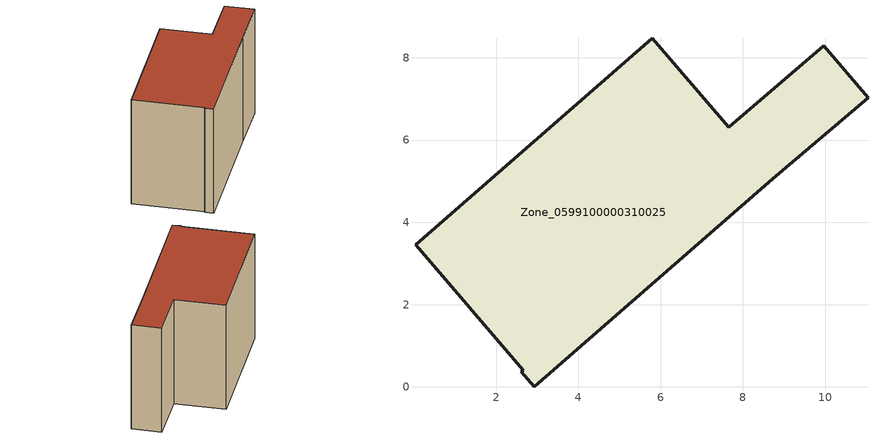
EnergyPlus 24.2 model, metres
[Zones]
Zone_0599100000310025
 floor ground (C_G): 2.61,0.37 2.66,0.4 0.04,3.46 5.8,8.48 7.66,6.31 9.97,8.29 11.04,7.03 8.73,5.06 2.93,0 z0
 wall outside (C_F): 11.04,7.03 9.97,8.29 7.66,6.31 5.8,8.48 0.04,3.46 2.66,0.4 2.61,0.37 2.93,0 8.73,5.06 11.04,7.03 z0:6.42
 roof outside (C_R): 2.66,0.4 2.61,0.37 2.93,0 8.73,5.06 11.04,7.03 9.97,8.29 7.66,6.31 5.8,8.48 0.04,3.46 z6.42
[BUILDING]
Pand.0599100000310025: North Axis=0; Terrain=City; Loads Convergence Tolerance Value=0.04; Temperature Convergence Tolerance Value=0.4; Solar Distribution=FullExterior; Maximum Number of Warmup Days=25; Minimum Number of Warmup Days=1
[Site:Location]
Rotterdam.The.Hague.AP_ZH_NLD Design_Conditions: Latitude=51.96; Longitude=4.45; Time Zone=1; Elevation=-4.5
[SITE:GROUNDTEMPERATURE:BUILDINGSURFACE]
18, 18, 18, 18, 18, 18, 18, 18, 18, 18, 18, 18
[MATERIAL] Thermal Absorptance=0.9; Solar Absorptance=0.7; Visible Absorptance=0.7
Name | Roughness | Thickness | Conductivity | Density | Specific Heat
G.TI.1946 | MediumSmooth | 0.15 | 1 | 540 | 1210
F.TI.1946 | Rough | 0.3 | 0.857143 | 1920 | 840
R.TI.1946 | MediumRough | 0.2 | 0.1 | 1500 | 1000
[CONSTRUCTION]
C_G: G.TI.1946
C_F: F.TI.1946
C_R: R.TI.1946
[ZONE]
Zone_0599100000310025: Type=1; Multiplier=1; Ceiling Height=Autocalculate; Volume=Autocalculate; Floor Area=autocalculate; Part of Total Floor Area=Yes
[ZONEINFILTRATION:DESIGNFLOWRATE]
Infil_Zone_0599100000310025: Zone or ZoneList or Space or SpaceList=Zone_0599100000310025; Schedule=AlwaysOn; Design Flow Rate Calculation Method=Flow/Area; Flow Rate per Floor Area=0.003; Constant Term Coefficient=1; Temperature Term Coefficient=0; Velocity Term Coefficient=0; Velocity Squared Term Coefficient=0
[HVACTEMPLATE:ZONE:IDEALLOADSAIRSYSTEM]
Zone_0599100000310025: Maximum Heating Supply Air Temperature=50; Minimum Cooling Supply Air Temperature=13; Maximum Heating Supply Air Humidity Ratio=0.0156; Minimum Cooling Supply Air Humidity Ratio=0.0077; Heating Limit=NoLimit; Cooling Limit=NoLimit; Dehumidification Control Type=ConstantSensibleHeatRatio; Cooling Sensible Heat Ratio=0.7; Dehumidification Setpoint=60; Humidification Control Type=None; Humidification Setpoint=30; Outdoor Air Method=None; Outdoor Air Flow Rate per Person=0.00944; Outdoor Air Flow Rate per Zone Floor Area=0; Outdoor Air Flow Rate per Zone=0; Demand Controlled Ventilation Type=None; Outdoor Air Economizer Type=NoEconomizer; Heat Recovery Type=None; Sensible Heat Recovery Effectiveness=0.7; Latent Heat Recovery Effectiveness=0.65
[ZONECONTROL:THERMOSTAT]
ThermostatControl_Zone_0599100000310025: Zone or ZoneList=Zone_0599100000310025; Control Type Schedule=DualSetpointControlType; Control 1=Thermostat_Zone_0599100000310025; Temperature Difference Between Cutout And Setpoint=0
[THERMOSTATSETPOINT:DUALSETPOINT]
Thermostat_Zone_0599100000310025: Heating Setpoint Temperature Schedule=HeatingSetpoint_Zone_0599100000310025; Cooling Setpoint Temperature Schedule=CoolingSetpoint_Zone_0599100000310025
[SCHEDULE:COMPACT]
HeatingSetpoint_Zone_0599100000310025: Through: 12/31, For: AllDays, Until: 24:00, 21
CoolingSetpoint_Zone_0599100000310025: Through: 12/31, For: AllDays, Until: 24:00, 24
DualSetpointControlType: Through: 12/31, For: AllDays, Until: 24:00, 4
AlwaysOn: Through: 12/31, For: AllDays, Until: 24:00, 1
